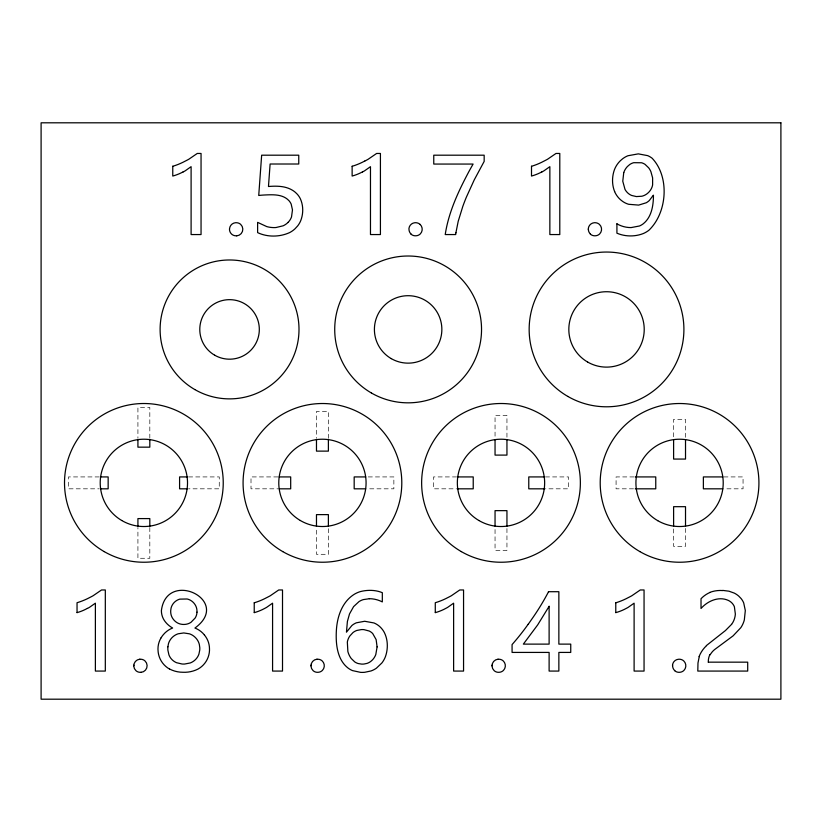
<?xml version="1.0" encoding="UTF-8"?>
<svg xmlns="http://www.w3.org/2000/svg" width="822" height="822" viewBox="0 0 822 822"><rect width="100%" height="100%" fill="white"/><g stroke="black" fill="none" stroke-linecap="round" stroke-linejoin="round"><path stroke-width="0.62" stroke-dasharray="4.11 3.08" d="M99.195 476.924L68.473 476.924L68.473 488.823L99.195 488.823M188.546 476.924L219.258 476.924L219.258 488.823L188.546 488.823M277.887 476.924L251.008 476.924L251.008 488.823L277.887 488.823M368.256 476.924L393.861 476.924L393.861 488.823L368.256 488.823M456.58 476.924L433.543 476.924L433.543 488.823L456.58 488.823M545.418 476.924L568.454 476.924L568.454 488.823L545.418 488.823M633.998 476.924L616.079 476.924L616.079 488.823L633.998 488.823M723.853 476.924L743.057 476.924L743.057 488.823L723.853 488.823M685.517 437.304L685.517 419.384L673.608 419.384L673.608 437.304M685.517 528.443L685.517 546.363L673.608 546.363L673.608 528.443M506.948 437.181L506.948 415.418L495.05 415.418L495.05 437.181M506.948 528.567L506.948 550.329L495.05 550.329L495.05 528.567M328.389 438.332L328.389 411.452L316.48 411.452L316.48 438.332M328.389 528.7L328.389 554.295L316.48 554.295L316.48 528.7M149.82 438.198L149.82 407.476L137.921 407.476L137.921 438.198M149.82 527.549L149.82 558.272L137.921 558.272L137.921 527.549"/><path stroke-width="1.23" d="M653.449 195.317C653.418 205.366 651.702 216.864 643.451 223.625A17.827 17.827 0 0 1 639.465 225.988L631.06 227.591A28.164 28.164 0 0 1 616.911 223.82M699.234 656.706L697.981 663.035L697.796 671.071L747.701 671.071L747.701 662.162L708.245 662.162M623.754 172.569L622.768 181.22L625.008 189.409A14.858 14.858 0 0 0 626.806 191.958L627.874 193.057A12.977 12.977 0 0 0 631.686 195.472L636.372 196.571L641.838 196.232A13.82 13.82 0 0 0 646.965 193.828L648.096 192.882A16.245 16.245 0 0 0 649.627 191.269L650.49 190.118A13.82 13.82 0 0 0 652.617 184.929L652.617 177.901L650.89 171.623A19.389 19.389 0 0 0 648.661 167.822L645.106 164.41A12.607 12.607 0 0 0 641.571 162.766L633.731 162.694A12.875 12.875 0 0 0 629.744 164.513L627.443 166.496A16.697 16.697 0 0 0 623.754 172.569M653.243 195.317L649.277 200.558A16.543 16.543 0 0 1 646.236 202.767L638.643 205.099L628.655 204.288A21.012 21.012 0 0 1 622.614 201.39L620.816 199.993A23.92 23.92 0 0 1 618.329 197.516A22.554 22.554 0 0 1 614.64 191.598M709.951 654.867L712.366 651.692A29.9 29.9 0 0 1 714.719 649.483L733.09 635.858L740.797 627.71A25.246 25.246 0 0 0 744.331 619.911L745.318 610.53L743.705 602.927A18.228 18.228 0 0 0 741.012 598.447L738.783 596.145A21.362 21.362 0 0 0 734.272 593.104L728.95 591.193L722.795 590.402M161.133 637.749L161.595 637.009A25.359 25.359 0 0 1 163.157 634.892A22.626 22.626 0 0 1 172.641 628.018A23.766 23.766 0 0 1 164.4 620.589A17.858 17.858 0 0 1 161.389 610.664C166.64 568.567 232.688 600.574 194.937 628.039A22.8 22.8 0 0 1 204.401 634.933M528.217 624.288L533.19 617.158A241.853 241.853 0 0 0 548.531 591.748M731.549 624.381L725.425 630.566L706.396 645.568M288.019 222.423L289.139 221.18A14.611 14.611 0 0 0 291.522 216.895L292.478 209.908L291.173 204.092A13.193 13.193 0 0 0 289.005 200.732C282.974 194.136 273.284 194.588 265.105 194.968A104.795 104.795 0 0 0 258.735 195.461L261.653 155.194L298.756 155.194L298.756 164.01L270.109 164.01L268.475 186.502C276.582 185.834 285.45 185.885 292.611 190.334A22.245 22.245 0 0 1 295.499 192.471L297.184 194.115A19.718 19.718 0 0 1 300.42 198.924C303.452 205.675 303.41 213.699 300.77 220.573A22.718 22.718 0 0 1 297.605 225.988L294.985 228.824A24.711 24.711 0 0 1 289.652 232.575C279.778 237.116 267.448 237.322 257.615 232.616L257.615 222.361L266.76 226.595A26.992 26.992 0 0 0 272.966 227.571A27.948 27.948 0 0 0 276.028 227.519L283.128 225.803A16.707 16.707 0 0 0 288.019 222.423M369.355 598.724L363.314 599.608A18.012 18.012 0 0 0 359.05 601.57L353.604 606.605L349.504 613.942L347.398 621.463L346.452 632.19L351.878 625.532A17.396 17.396 0 0 1 356.378 622.809L364.691 621.268L373.959 622.953A19.646 19.646 0 0 1 379.538 626.405L380.36 627.176A21.721 21.721 0 0 1 384.388 632.611C388.005 639.917 388.148 648.753 385.518 656.408A24.752 24.752 0 0 1 381.86 662.994L376.404 668.194A22.687 22.687 0 0 1 370.969 670.968L364.773 672.283A30.65 30.65 0 0 1 360.591 672.365L352.494 670.598A20.93 20.93 0 0 1 347.912 667.937C339.013 660.98 336.486 648.99 336.239 638.273A90.338 90.338 0 0 1 336.352 631.019C336.999 617.168 341.921 601.981 354.261 594.296A26.479 26.479 0 0 1 360.385 591.583C367.516 589.775 375.459 589.816 382.322 592.683L382.322 601.909A28.38 28.38 0 0 0 369.355 598.693M100.479 476.924L108.155 476.924L108.155 488.823L100.479 488.823M187.262 476.924L179.586 476.924L179.586 488.823L187.262 488.823M279.172 476.924L290.69 476.924L290.69 488.823L279.172 488.823M365.698 476.924L354.179 476.924L354.179 488.823L365.698 488.823M457.762 476.924L473.225 476.924L473.225 488.823L457.762 488.823M544.236 476.924L528.772 476.924L528.772 488.823L544.236 488.823M635.272 476.924L655.761 476.924L655.761 488.823L635.272 488.823M722.805 476.924L703.375 476.924L703.375 488.823L722.805 488.823M548.459 591.706L558.857 591.706L558.857 644.119L570.745 644.119L570.745 652.421L558.857 652.421L558.857 671.071L549.117 671.071L549.117 652.421L512.075 652.421L512.075 644.582A252.919 252.919 0 0 0 528.176 624.258M614.64 191.598C611.866 184.755 611.917 176.853 614.353 169.918A24.783 24.783 0 0 1 618.052 163.311A25.985 25.985 0 0 1 620.651 160.465L622.573 158.821A23.057 23.057 0 0 1 627.967 155.738L638.334 153.868L647.695 155.646A20.221 20.221 0 0 1 652.165 158.266C669.889 176.987 667.217 212.826 648.856 230.294A26.181 26.181 0 0 1 643.112 233.623C634.81 236.828 625.11 236.695 616.921 233.181L616.921 223.8M685.517 439.636L685.517 459.066L673.608 459.066L673.608 439.636M685.517 526.111L685.517 506.681L673.608 506.681L673.608 526.111M615.77 602.721L615.77 612.565M531.505 166.208L531.505 176.052A48.477 48.477 0 0 0 541.852 171.89M506.948 439.636L506.948 455.1L495.05 455.1L495.05 439.636M506.948 526.111L506.948 510.647L495.05 510.647L495.05 526.111M435.28 612.565L435.28 602.721A68.031 68.031 0 0 0 447.836 597.584A100.007 100.007 0 0 0 451.329 595.755L459.765 589.97L463.557 589.97L463.557 671.071L453.621 671.071L453.621 603.184L447.641 607.386A70.322 70.322 0 0 1 445.658 608.465A48.477 48.477 0 0 1 435.3 612.637M352.135 166.208L352.135 176.052A48.477 48.477 0 0 0 362.481 171.89M328.389 439.606L328.389 451.124L316.48 451.124L316.48 439.606M328.389 526.142L328.389 514.623L316.48 514.623L316.48 526.142M254.234 602.721L254.234 612.565M172.764 166.208L172.764 176.052A48.477 48.477 0 0 0 183.101 171.89M149.82 439.482L149.82 447.158L137.921 447.158L137.921 439.482M149.82 526.265L149.82 518.59L137.921 518.59L137.921 526.265M77.042 612.565L77.042 602.721A68.031 68.031 0 0 0 89.598 597.584A100.007 100.007 0 0 0 93.091 595.755L101.538 589.97L105.319 589.97L105.319 671.071L95.383 671.071L95.383 603.184L89.403 607.386A70.322 70.322 0 0 1 87.42 608.465M161.122 637.738A21.526 21.526 0 0 0 157.968 648.938L158.009 649.77A22.615 22.615 0 0 0 169.64 669.129M169.681 669.077A28.636 28.636 0 0 0 182.792 672.262A30.373 30.373 0 0 0 197.886 669.139A22.389 22.389 0 0 0 209.487 650.613L209.487 648.938A21.495 21.495 0 0 0 206.825 638.54L205.921 637.06A25.246 25.246 0 0 0 204.39 634.944M139.802 659.203A6.597 6.597 0 0 0 135.907 670.629A6.329 6.329 0 0 0 139.678 672.283L140.017 672.293A8.364 8.364 0 0 0 141.086 672.273M133.811 665.799A7.665 7.665 0 0 1 133.842 665.121M140.963 672.365A6.607 6.607 0 0 0 144.97 660.898A6.453 6.453 0 0 0 141.127 659.265A8.086 8.086 0 0 0 139.73 659.265M87.379 608.393A48.477 48.477 0 0 1 77.062 612.637M254.255 602.803A68.031 68.031 0 0 0 266.79 597.584A100.007 100.007 0 0 0 270.284 595.755L278.72 589.97L282.511 589.97L282.511 671.071L272.575 671.071L272.575 603.184L266.595 607.386A70.322 70.322 0 0 1 264.612 608.465A48.477 48.477 0 0 1 254.255 612.637M316.994 659.203A6.597 6.597 0 0 0 313.1 670.629A6.329 6.329 0 0 0 316.871 672.283L317.21 672.293A8.364 8.364 0 0 0 318.268 672.273A6.494 6.494 0 0 0 322.399 670.403A6.607 6.607 0 0 0 322.162 660.898A6.453 6.453 0 0 0 318.309 659.265A8.086 8.086 0 0 0 316.922 659.265M311.004 665.799A7.665 7.665 0 0 1 311.035 665.121M498.04 659.203A6.597 6.597 0 0 0 494.145 670.629A6.329 6.329 0 0 0 497.916 672.283L498.255 672.293A8.364 8.364 0 0 0 499.314 672.273A6.494 6.494 0 0 0 503.444 670.403A6.607 6.607 0 0 0 503.208 660.898A6.453 6.453 0 0 0 499.355 659.265A8.086 8.086 0 0 0 497.968 659.265M492.049 665.799A7.665 7.665 0 0 1 492.08 665.121M615.791 602.803A68.031 68.031 0 0 0 628.327 597.584A100.007 100.007 0 0 0 631.82 595.755L640.266 589.97L644.058 589.97L644.058 671.071L634.111 671.071L634.111 603.184L628.131 607.386A70.322 70.322 0 0 1 626.148 608.465A48.477 48.477 0 0 1 615.791 612.637M674.77 670.639A6.607 6.607 0 0 1 672.622 665.799M672.54 665.799A7.665 7.665 0 0 1 672.571 665.121M674.636 670.629A6.329 6.329 0 0 0 678.407 672.283L678.746 672.293A8.364 8.364 0 0 0 679.815 672.273A6.494 6.494 0 0 0 683.935 670.403A6.607 6.607 0 0 0 683.699 660.898A6.453 6.453 0 0 0 679.856 659.265A8.086 8.086 0 0 0 678.458 659.265A6.525 6.525 0 0 0 672.519 665.111M731.57 624.401A19.379 19.379 0 0 0 735.351 614.065L734.395 606.79A11.683 11.683 0 0 0 731.847 602.906A12.792 12.792 0 0 0 728.539 600.512C718.89 595.919 707.65 600.985 701.022 608.465L701.022 598.724A27.527 27.527 0 0 1 709.848 592.508M699.07 656.644A29.191 29.191 0 0 1 706.499 645.681M708.359 662.152A14.847 14.847 0 0 1 709.818 654.805M709.807 592.385A30.157 30.157 0 0 1 722.785 590.556M590.504 234.126A6.607 6.607 0 0 1 588.367 229.287M588.275 229.287A7.665 7.665 0 0 1 588.305 228.608A6.525 6.525 0 0 1 594.193 222.731A8.086 8.086 0 0 1 595.59 222.752A6.453 6.453 0 0 1 599.423 224.396A6.607 6.607 0 0 1 599.68 233.9A6.494 6.494 0 0 1 595.549 235.76A8.364 8.364 0 0 1 594.491 235.78L594.142 235.76A6.329 6.329 0 0 1 590.371 234.116M531.536 166.291A68.031 68.031 0 0 0 544.061 161.071A100.007 100.007 0 0 0 547.555 159.242L556.001 153.457L559.792 153.457L559.792 234.558L549.856 234.558L549.856 166.671L543.876 170.873A70.322 70.322 0 0 1 541.883 171.952M420.063 224.385A6.607 6.607 0 0 1 420.309 233.9A6.494 6.494 0 0 1 416.179 235.76A8.364 8.364 0 0 1 415.11 235.78L414.771 235.76A6.329 6.329 0 0 1 411 234.116M411.134 234.126A6.607 6.607 0 0 1 408.996 229.287A7.665 7.665 0 0 1 408.935 228.608A6.525 6.525 0 0 1 414.822 222.731A8.086 8.086 0 0 1 416.22 222.752A6.453 6.453 0 0 1 420.052 224.396M364.721 161.122A100.007 100.007 0 0 0 368.184 159.242L376.63 153.457L380.422 153.457L380.422 234.558L370.475 234.558L370.475 166.671L364.506 170.873A70.322 70.322 0 0 1 362.512 171.952M364.691 161.071A68.031 68.031 0 0 1 352.165 166.291M236.808 235.76A8.364 8.364 0 0 1 235.739 235.78L235.4 235.76A6.329 6.329 0 0 1 231.629 234.116A6.597 6.597 0 0 1 229.492 229.287A7.665 7.665 0 0 1 229.564 228.608A6.525 6.525 0 0 1 235.452 222.731A8.086 8.086 0 0 1 236.849 222.752A6.453 6.453 0 0 1 240.682 224.396A6.607 6.607 0 0 1 236.695 235.852M172.784 166.291A68.031 68.031 0 0 0 185.32 161.071A100.007 100.007 0 0 0 188.813 159.242L197.259 153.457L201.051 153.457L201.051 234.558L191.105 234.558L191.105 166.671L185.135 170.873A70.322 70.322 0 0 1 183.142 171.952M377.093 646.893L375.798 654.548A16.204 16.204 0 0 1 372.479 659.881L370.794 661.391A12.751 12.751 0 0 1 366.91 663.426L363.941 664.032A16.882 16.882 0 0 1 361.485 664.084L358.279 663.559A12.505 12.505 0 0 1 354.765 661.926L351.241 658.525A20.416 20.416 0 0 1 347.87 651.527L347.336 642.054A15.382 15.382 0 0 1 349.843 635.971L352.936 632.611A13.388 13.388 0 0 1 356.81 630.453L361.403 629.59A20.458 20.458 0 0 1 363.961 629.642L369.222 631.019A12.145 12.145 0 0 1 372.726 633.577L376.127 639.598L377.093 646.893M167.904 646.822L167.852 647.644A21.208 21.208 0 0 0 167.894 650.202L168.921 654.846A13.779 13.779 0 0 0 171.161 658.699A14.221 14.221 0 0 0 176.545 662.707L182.001 663.991A23.037 23.037 0 0 0 184.642 664.032L190.19 662.974A14.786 14.786 0 0 0 194.156 660.744A15.433 15.433 0 0 0 195.862 659.172L196.366 658.597A14.056 14.056 0 0 0 198.945 654.035L199.725 650.171A19.82 19.82 0 0 0 199.787 647.664L199.356 644.582A14.508 14.508 0 0 0 196.807 639.187L196.324 638.591A16.676 16.676 0 0 0 194.691 636.896L194.095 636.382A14.888 14.888 0 0 0 189.399 633.813L183.768 632.95L178.169 633.793A14.95 14.95 0 0 0 173.504 636.31A15.967 15.967 0 0 0 171.788 637.893L171.284 638.468A14.272 14.272 0 0 0 168.459 643.739L167.904 646.822M196.972 612.143L196.848 613.418A11.97 11.97 0 0 1 195.133 618.062L191.012 622.285A12.566 12.566 0 0 1 185.731 624.319L184.426 624.432A15.022 15.022 0 0 1 182.422 624.391L181.128 624.206A12.299 12.299 0 0 1 175.97 621.935L174.973 621.093A14.755 14.755 0 0 1 173.606 619.654L172.836 618.627A12.268 12.268 0 0 1 170.832 613.428L170.709 612.143A15.464 15.464 0 0 1 170.76 610.13L171.058 608.208A12.011 12.011 0 0 1 173.534 603.235L173.966 602.752A13.399 13.399 0 0 1 175.374 601.427A12.32 12.32 0 0 1 179.802 599.135L187.128 598.991A12.443 12.443 0 0 1 192.245 601.488L192.738 601.909A14.108 14.108 0 0 1 194.095 603.327L194.495 603.831A12.114 12.114 0 0 1 196.756 608.897L196.92 610.171A14.539 14.539 0 0 1 196.972 612.143M455.912 232.77L455.686 234.558L445.226 234.558C448.596 212.24 458.316 191.464 468.828 171.706A384.778 384.778 0 0 1 473.102 164.061L433.759 164.061L433.759 155.194L484.168 155.194L484.168 161.4L474.253 179.874L466.393 197.105A214.85 214.85 0 0 0 462.817 206.373L458.203 221.303L455.912 232.77M549.117 606.307L537.691 624.884L523.347 644.119L549.117 644.119L549.117 606.307M780.9 122.807L41.1 122.807L41.1 699.193L780.9 699.193L780.9 122.807M104.189 551.603A79.364 79.364 0 0 0 223.235 482.874A79.364 79.364 0 0 0 104.189 414.144A79.364 79.364 0 0 0 104.189 551.603M282.758 551.603A79.364 79.364 0 0 0 401.794 482.874A79.364 79.364 0 0 0 282.758 414.144A79.364 79.364 0 0 0 282.758 551.603M461.317 551.603A79.364 79.364 0 0 0 580.363 482.874A79.364 79.364 0 0 0 461.317 414.144A79.364 79.364 0 0 0 461.317 551.603M639.886 551.603A79.364 79.364 0 0 0 758.922 482.874A79.364 79.364 0 0 0 639.886 414.144A79.364 79.364 0 0 0 639.886 551.603M657.744 520.675A43.648 43.648 0 0 0 723.216 482.874A43.648 43.648 0 0 0 657.744 445.072A43.648 43.648 0 0 0 657.744 520.675M121.728 520.49A43.648 43.648 0 0 0 187.519 483.233A43.648 43.648 0 0 0 122.365 444.887A43.648 43.648 0 0 0 121.728 520.49M300.297 520.49A43.648 43.648 0 0 0 366.078 483.233A43.648 43.648 0 0 0 300.924 444.887A43.648 43.648 0 0 0 300.297 520.49M478.856 520.49A43.648 43.648 0 0 0 544.647 483.233A43.648 43.648 0 0 0 479.493 444.887A43.648 43.648 0 0 0 478.856 520.49M371.421 392.998A73.415 73.415 0 0 0 481.538 329.427A73.415 73.415 0 0 0 371.421 265.845A73.415 73.415 0 0 0 371.421 392.998M391.262 358.628A33.733 33.733 0 0 0 441.856 329.427A33.733 33.733 0 0 0 391.262 300.215A33.733 33.733 0 0 0 391.262 358.628M567.838 396.43A77.381 77.381 0 0 0 683.904 329.427A77.381 77.381 0 0 0 567.838 262.413A77.381 77.381 0 0 0 567.838 396.43M587.679 362.07A37.699 37.699 0 0 0 644.222 329.427A37.699 37.699 0 0 0 587.679 296.773A37.699 37.699 0 0 0 587.679 362.07M194.835 389.566A69.438 69.438 0 0 0 299.002 329.427A69.438 69.438 0 0 0 194.835 269.287A69.438 69.438 0 0 0 194.835 389.566M214.676 355.196A29.756 29.756 0 0 0 259.32 329.427A29.756 29.756 0 0 0 214.676 303.647A29.756 29.756 0 0 0 214.676 355.196"/></g></svg>
